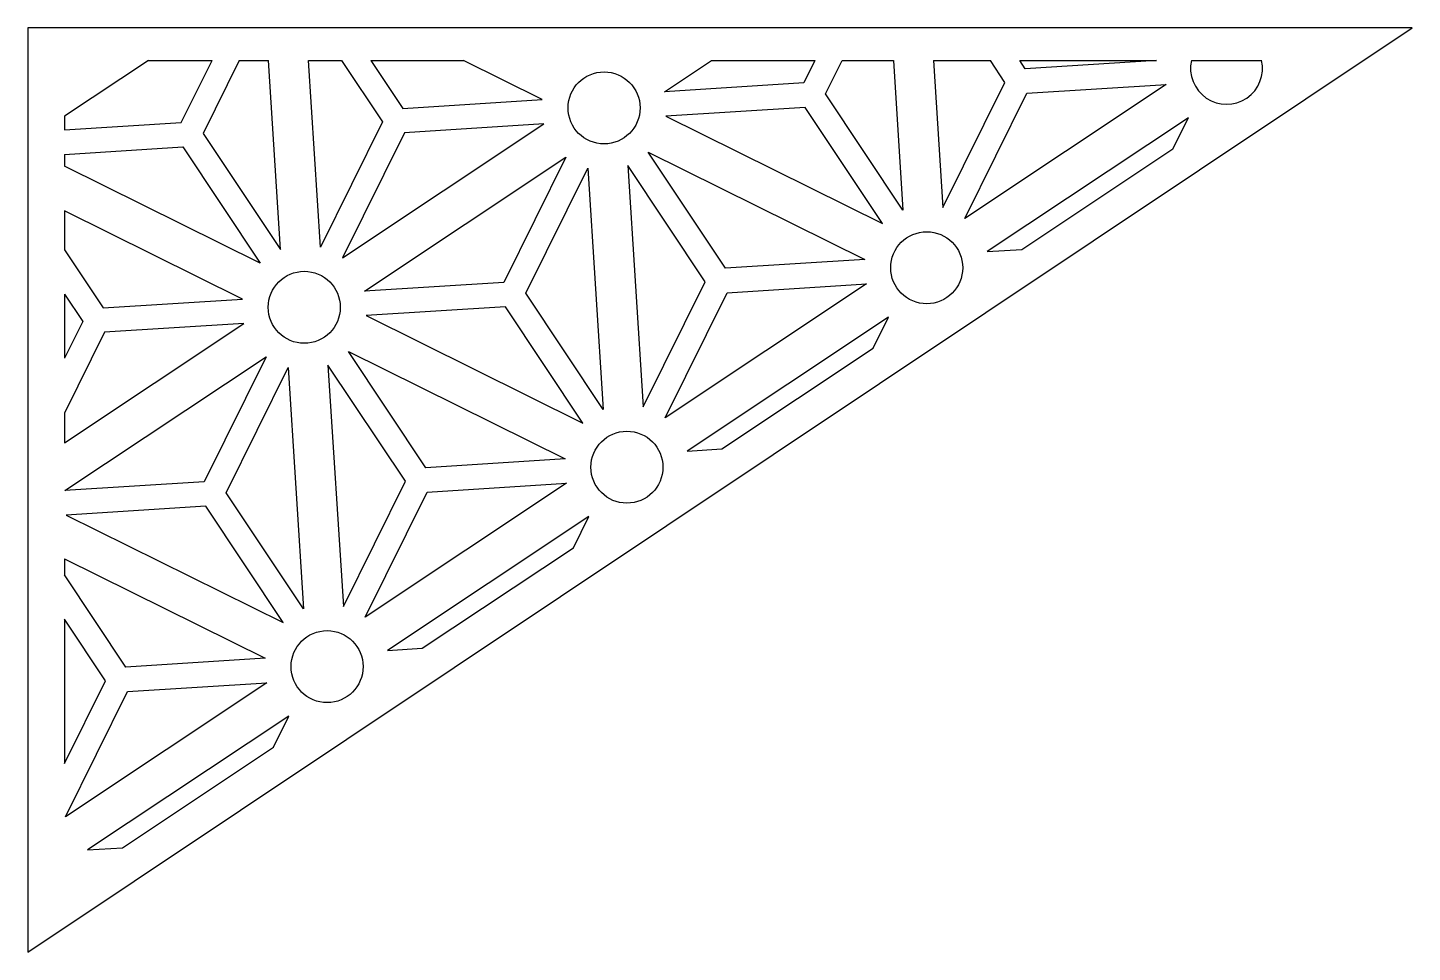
# Model space of a CAD drawing. Header units: millimetres. Extents: x 0 to 865, y -578 to 0.
import ezdxf

# ---------------------------------------------------------------- set-up
doc = ezdxf.new("R2010")
doc.units = ezdxf.units.MM

msp = doc.modelspace()

# ---------------------------------------------------------------- linework, layer by layer
at = {"color": 7, "linetype": 'Continuous', "lineweight": 25}
for p, q in [((0, -577.85), (865.14, 0)), ((865.14, 0), (0, 0)), ((0, 0), (0, -577.85)), ((75.46, -20.5), (23, -55.4)), ((75.46, -20.5), (115.16, -20.5)), ((95.95, -59.26), (115.16, -20.5)), ((132.22, -20.5), (109.65, -66.05)), ((132.22, -20.5), (150.47, -20.5)), ((157.99, -138.68), (150.47, -20.5)), ((175.52, -20.5), (196.11, -20.5)), ((182.94, -137.1), (175.52, -20.5)), ((196.11, -20.5), (221.67, -58.92)), ((214.47, -20.5), (272.21, -20.5)), ((214.47, -20.5), (234.4, -50.45)), ((321.47, -44.91), (272.21, -20.5)), ((397.81, -40.06), (427.2, -20.5)), ((427.2, -20.5), (491.82, -20.5)), ((491.82, -20.5), (484.88, -34.52)), ((498.58, -41.31), (508.89, -20.5)), ((508.89, -20.5), (540.97, -20.5)), ((540.97, -20.5), (546.91, -113.94)), ((566.02, -20.5), (601.5, -20.5)), ((566.02, -20.5), (571.86, -112.36)), ((610.6, -34.18), (601.5, -20.5)), ((619.86, -20.5), (705.23, -20.5)), ((623.33, -25.71), (619.86, -20.5)), ((705.23, -20.5), (623.33, -25.71)), ((727.09, -20.5), (771.02, -20.5)), ((484.88, -34.52), (397.81, -40.06)), ((571.86, -112.36), (610.6, -34.18)), ((546.91, -113.94), (498.58, -41.31)), ((711.37, -35.43), (585.56, -119.15)), ((585.56, -119.15), (624.3, -40.97)), ((624.3, -40.97), (711.37, -35.43)), ((234.4, -50.45), (321.47, -44.91)), ((485.85, -49.78), (398.78, -55.32)), ((534.18, -122.41), (485.85, -49.78)), ((23, -55.4), (23, -63.9)), ((23, -63.9), (95.95, -59.26)), ((221.67, -58.92), (182.94, -137.1)), ((196.64, -143.89), (322.45, -60.17)), ((322.45, -60.17), (235.38, -65.71)), ((398.78, -55.32), (534.18, -122.41)), ((725.22, -56.25), (599.41, -139.96)), ((715.57, -75.72), (725.22, -56.25)), ((109.65, -66.05), (157.99, -138.68)), ((235.38, -65.71), (196.64, -143.89)), ((23, -79.22), (96.92, -74.52)), ((96.92, -74.52), (145.25, -147.16)), ((387.68, -77.72), (523.08, -144.81)), ((436.01, -150.35), (387.68, -77.72)), ((621.1, -138.58), (715.57, -75.72)), ((23, -79.22), (23, -86.57)), ((210.49, -164.7), (336.29, -80.99)), ((336.29, -80.99), (297.56, -159.16)), ((423.28, -158.83), (374.95, -86.19)), ((374.95, -86.19), (384.54, -237)), ((145.25, -147.16), (23, -86.57)), ((311.26, -165.95), (350, -87.78)), ((350, -87.78), (359.59, -238.59)), ((134.15, -169.56), (23, -114.48)), ((23, -114.48), (23, -138.9)), ((23, -138.9), (47.08, -175.1)), ((523.08, -144.81), (436.01, -150.35)), ((599.41, -139.96), (621.1, -138.58)), ((297.56, -159.16), (210.49, -164.7)), ((384.54, -237), (423.28, -158.83)), ((524.05, -160.08), (398.24, -243.79)), ((436.98, -165.61), (524.05, -160.08)), ((23, -166.5), (23, -206.48)), ((23, -166.5), (34.35, -183.57)), ((47.08, -175.1), (134.15, -169.56)), ((359.59, -238.59), (311.26, -165.95)), ((398.24, -243.79), (436.98, -165.61)), ((298.53, -174.42), (211.46, -179.96)), ((211.46, -179.96), (346.86, -247.06)), ((346.86, -247.06), (298.53, -174.42)), ((537.9, -180.89), (412.09, -264.6)), ((528.25, -200.36), (537.9, -180.89)), ((34.35, -183.57), (23, -206.48)), ((23, -259.43), (135.13, -184.82)), ((135.13, -184.82), (48.05, -190.36)), ((48.05, -190.36), (23, -240.92)), ((23.17, -289.34), (148.97, -205.63)), ((148.97, -205.63), (110.24, -283.81)), ((200.36, -202.36), (335.76, -269.46)), ((248.69, -275), (200.36, -202.36)), ((433.78, -263.22), (528.25, -200.36)), ((123.94, -290.6), (162.68, -212.42)), ((162.68, -212.42), (172.27, -363.23)), ((235.96, -283.47), (187.63, -210.83)), ((187.63, -210.83), (197.22, -361.64)), ((23, -240.92), (23, -259.43)), ((412.09, -264.6), (433.78, -263.22)), ((335.76, -269.46), (248.69, -275)), ((110.24, -283.81), (23.17, -289.34)), ((197.22, -361.64), (235.96, -283.47)), ((336.73, -284.72), (210.92, -368.43)), ((249.66, -290.26), (336.73, -284.72)), ((172.27, -363.23), (123.94, -290.6)), ((210.92, -368.43), (249.66, -290.26)), ((111.21, -299.07), (24.14, -304.61)), ((159.54, -371.7), (111.21, -299.07)), ((24.14, -304.61), (159.54, -371.7)), ((350.58, -305.53), (224.77, -389.25)), ((340.93, -325.01), (350.58, -305.53)), ((246.46, -387.87), (340.93, -325.01)), ((23, -331.94), (23, -341.98)), ((23, -331.94), (148.44, -394.1)), ((61.37, -399.64), (23, -341.98)), ((23, -369.58), (23, -459.85)), ((48.64, -408.11), (23, -369.58)), ((224.77, -389.25), (246.46, -387.87)), ((148.44, -394.1), (61.37, -399.64)), ((23, -459.85), (48.64, -408.11)), ((149.41, -409.36), (23.6, -493.08)), ((23.6, -493.08), (62.34, -414.9)), ((62.34, -414.9), (149.41, -409.36)), ((163.26, -430.18), (37.45, -513.89)), ((153.61, -449.65), (163.26, -430.18)), ((59.14, -512.51), (153.61, -449.65)), ((37.45, -513.89), (59.14, -512.51))]:
    msp.add_line(p, q, dxfattribs=at)
for centre in [(360.13, -50.12), (561.73, -150.02), (172.81, -174.76), (374.41, -274.66), (187.09, -399.31)]:
    msp.add_circle(centre, 22.5, dxfattribs=at)
msp.add_arc((749.05, -25.37), 22.5, 167.49061, 12.50939, dxfattribs=at)

doc.saveas('drawing.dxf')
